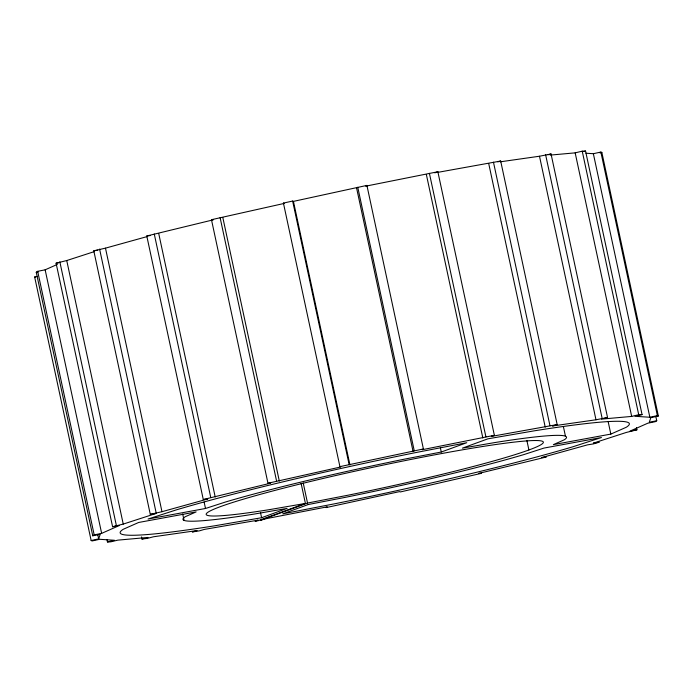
<?xml version="1.0" encoding="UTF-8"?>
<svg xmlns="http://www.w3.org/2000/svg" width="693" height="693" viewBox="0 0 693 693"><rect width="100%" height="100%" fill="white"/><g stroke="black" fill="none" stroke-linecap="round" stroke-linejoin="round"><path stroke-width="1.04" d="M37.465 276.368L34.65 276.983L91.147 540.54L98.666 538.877L100.216 534.286L92.749 535.802L36.253 272.254L37.682 271.327L45.149 269.811L57.354 264.405M283.428 203.084L284.225 203.421L211.469 219.698L267.966 483.255L340.731 466.969L339.925 466.64L283.428 203.084L292.637 201.057L293.434 201.386L366.909 185.403L423.406 448.96L422.236 449.705L494.369 435.308L437.863 171.751L365.739 186.157L366.909 185.403M92.749 535.802L94.187 534.875L101.646 533.367L119.491 525.467L112.587 526.732L56.081 263.184L66.745 260.542L94.517 251.542M339.925 466.64L423.406 448.96M655.847 416.519L656.747 420.746L655.318 421.673L647.851 423.189L630.006 431.089L636.919 429.816L636.46 427.702M610.828 434.095L626.307 427.243A260.386 16.805 -12.1 0 0 534.667 430.769L487.907 438.825L462.43 448.137L495.2 442.498A196.119 12.656 -12.1 0 1 564.215 439.838L553.369 444.637L610.828 434.095L608.107 421.405M434.806 172.869L437.863 171.751M112.587 526.732L123.241 524.09L156.168 513.426L150.286 514.362L93.789 250.814L105.483 248.146L147.072 236.599M261.599 517.723L287.067 508.411L254.305 514.059A196.119 12.656 -12.1 0 1 185.282 516.709L196.128 511.91L138.678 522.461L123.198 529.305A260.386 16.805 -12.1 0 0 214.83 525.779L261.599 517.723L260.464 512.439M441.268 452.027L466.744 442.706L414.18 452.884A260.386 16.805 -12.1 0 0 176.611 509.779L148.059 519.031L205.509 508.48L225.52 502.001A196.119 12.656 -12.1 0 1 404.443 459.156L441.268 452.027L440.367 447.791M301.108 483.342L305.414 503.439L258.307 520.668L255.137 521.249L258.194 520.131L204.279 529.417L199.532 530.821L192.325 531.973L197.072 530.561L153.508 536.772L147.41 538.374L141.952 539.033L141.502 536.919M305.414 503.439L268.841 509.736A172.444 11.131 -12.1 0 1 287.664 487.118A172.444 11.131 -12.1 0 1 540.228 440.765A172.444 11.131 -12.1 0 1 348.64 495.088L307.527 503.049L260.421 520.278L266.658 518.572L327.261 506.843L326.091 507.597L399.566 491.614L400.363 491.943L481.531 473.302L478.811 473.406L546.214 457.016L541.761 457.553L587.517 444.854L593.399 443.918L599.211 442.186L593.338 443.122L626.255 432.458L636.919 429.816M494.369 435.308L491.302 436.425L557.172 424.584L500.675 161.027L437.976 172.323M497.825 161.876L500.675 161.027M150.286 514.362L161.98 511.703L207.735 498.995L203.283 499.532L146.786 235.984L213.141 219.863M557.172 424.584L552.425 425.996L595.989 419.785L607.544 417.515L551.048 153.967L539.492 156.228L500.181 161.833M547.998 154.773L551.048 153.967M203.283 499.532L270.686 483.151L267.966 483.255M141.952 539.033L148.059 537.43L117.827 540.142L110.776 541.831L107.441 541.952L106.991 539.838M607.544 417.515L601.446 419.126L631.678 416.415L638.721 414.726L642.056 414.596L585.559 151.048L582.224 151.169L575.173 152.858L550.155 155.102M583.541 151.524L585.559 151.048M107.441 541.952L114.492 540.271L99.645 539.293L92.134 540.947L91.147 540.54M642.056 414.596L635.013 416.285L649.852 417.255L657.371 415.601L658.35 416.017L601.853 152.46L600.866 152.053L593.355 153.707L585.931 153.222M599.973 152.876L601.853 152.46M658.35 416.017L650.84 417.671L649.289 422.262L656.747 420.746M36.253 272.254L38.115 271.873M56.081 263.184L59.044 262.638M93.789 250.814L97.704 250.19M146.786 235.984L150.346 235.551M211.469 219.698L213.279 219.629M34.65 276.983L35.629 277.399M600.866 152.053L657.371 415.601M593.355 153.707L649.852 417.255M582.224 151.169L638.721 414.726M575.173 152.858L631.678 416.415M545.59 154.626L602.096 418.182M539.492 156.228L595.989 419.785M563.409 426.68L565.445 436.2M493.468 162.179L549.965 425.727M488.721 163.583L545.226 427.139M526.871 440.462L528.915 449.982M429.4 173.311L485.906 436.859M426.342 174.428L482.839 437.976M357.761 187.257L414.258 450.814M356.592 188.011L413.089 451.567M293.434 201.386L349.939 464.942M292.637 201.057L349.133 464.605M303.222 482.952L307.527 503.049M222.825 217.533L279.322 481.081M220.105 217.637L276.611 481.185M158.714 233.48L215.22 497.028M154.27 234.017L210.767 497.565M204.149 502.139L205.509 508.48M182.692 514.007L184.052 520.356M105.483 248.146L161.98 511.703M99.601 249.082L156.098 512.638M66.745 260.542L123.241 524.09M59.841 261.807L116.337 525.363M45.149 269.811L101.646 533.367M97.756 534.649L98.666 538.877M37.682 271.327L94.187 534.875M308.229 504.53L282.761 513.842L335.325 503.664A260.386 16.805 -12.1 0 0 572.886 446.777L601.446 437.526L543.988 448.068L523.986 454.547A196.119 12.656 -12.1 0 1 345.053 497.401L308.229 504.53"/></g></svg>
